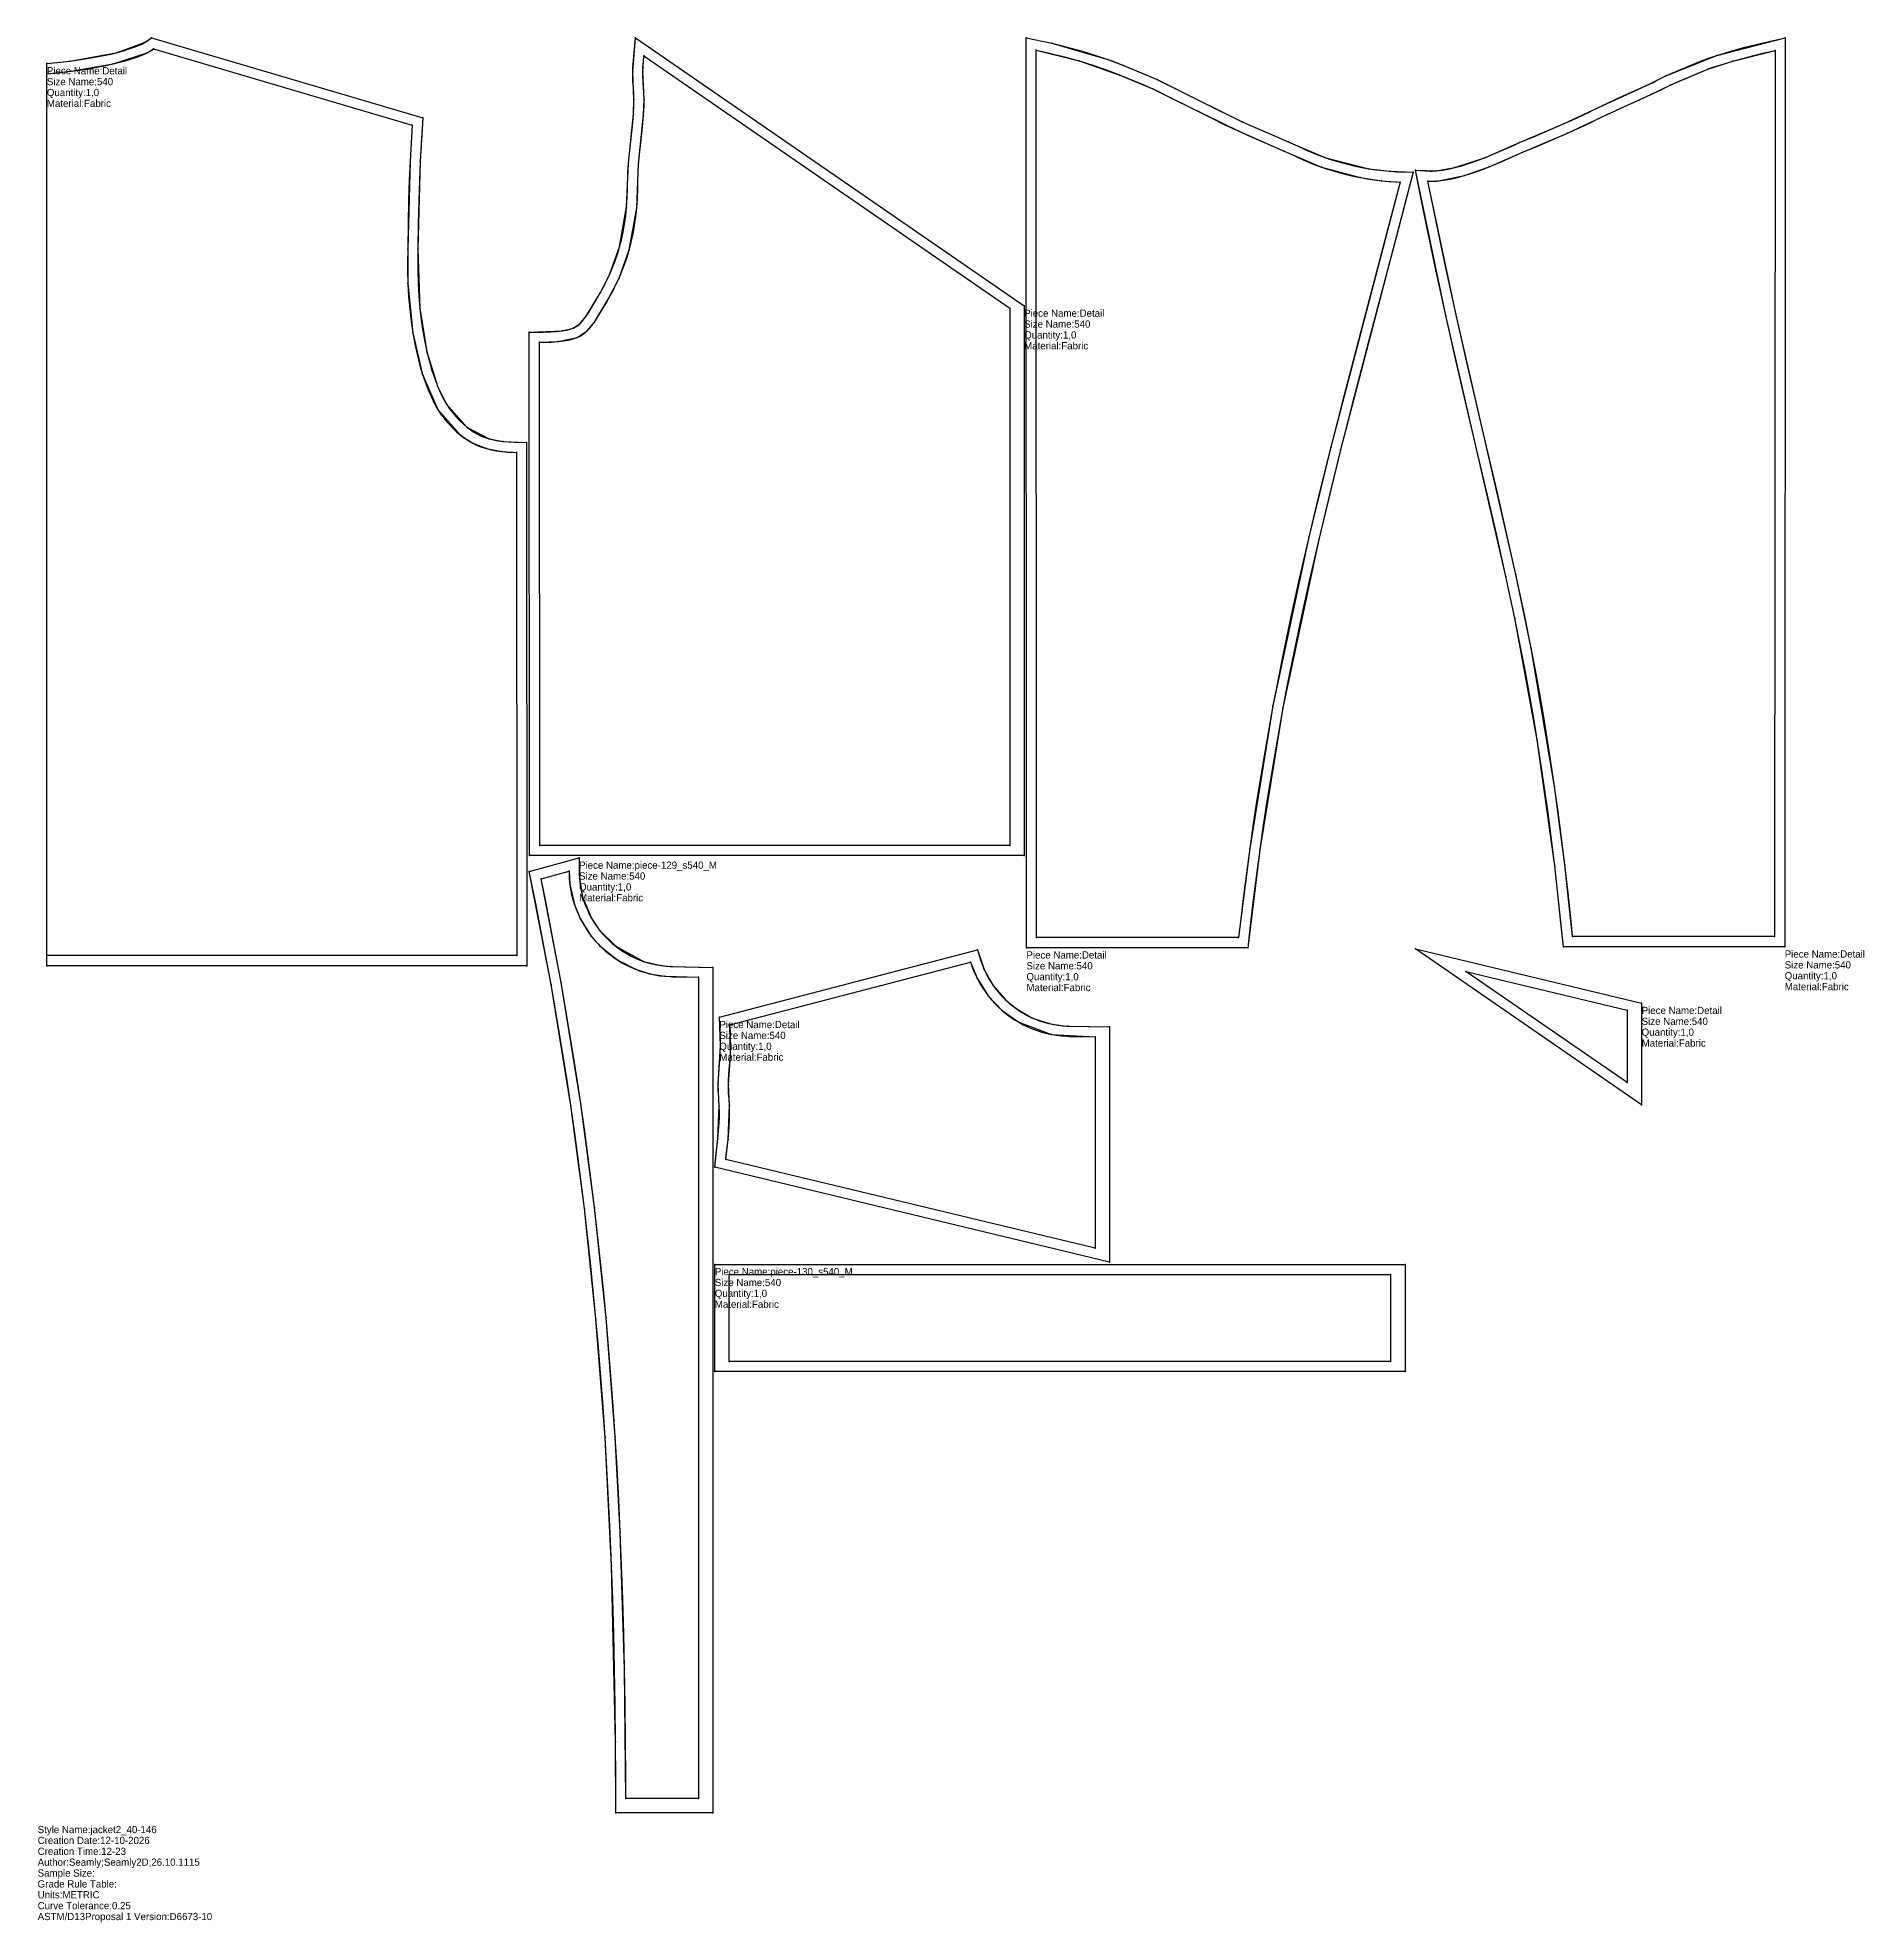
# Model space of a CAD drawing. Extents: x 0 to 1260, y -69 to 1231.
import ezdxf

# ---------------------------------------------------------------- set-up
doc = ezdxf.new("R2010")
doc.units = 0
for name, color, linetype in [('1', 7, 'CONTINUOUS'), ('14', 7, 'CONTINUOUS'), ('2', 7, 'CONTINUOUS'), ('3', 7, 'CONTINUOUS'), ('84', 7, 'CONTINUOUS'), ('87', 7, 'CONTINUOUS')]:
    doc.layers.add(name, color=color, linetype=linetype)

# ---------------------------------------------------------------- blocks, each defined once
blk = doc.blocks.new('piece-129_s540_M')
at = {"layer": '1'}
blk.add_lwpolyline([(373.58, 665.43), (373.83, 651.38), (376.04, 638.67), (382.18, 623.86), (387.55, 615.81), (398.86, 604.46), (418.07, 594.01), (430.28, 591.08), (436.61, 590.49), (465.9, 589.89), (465.9, 6.52), (398.91, 6.52), (398.73, 55.56), (395.97, 177.02), (391.51, 265.55), (385.23, 347.38), (377.3, 423.43), (367.88, 494.62), (354.26, 578.17), (339.2, 656.02)], close=True, dxfattribs=at)
at = {"layer": '14'}
blk.add_lwpolyline([(366.65, 656.28), (367.2, 647.29), (370.33, 633.39), (374.41, 623.55), (382.02, 611.51), (387.99, 604.77), (400.22, 594.92), (412.54, 588.59), (422.45, 585.45), (432.77, 583.74), (455.9, 583.09), (455.9, 16.52), (405.9, 16.52), (405.02, 105.83), (402.03, 200.14), (398.5, 265.99), (392.2, 348.01), (384.25, 424.25), (374.8, 495.63), (361.15, 579.41), (347.36, 650.99)], close=True, dxfattribs=at)
at = {"layer": '2'}
for p in [(373.58, 665.43), (339.2, 656.02), (347.36, 650.99), (366.65, 656.28), (465.9, 589.89), (455.9, 583.09), (405.9, 16.52), (455.9, 16.52), (398.91, 6.52), (465.9, 6.52)]:
    blk.add_point(p, dxfattribs=at)
at = {"layer": '3'}
for p in [(373.83, 651.38), (367.2, 647.29), (376.04, 638.67), (370.33, 633.39), (374.41, 623.55), (382.02, 611.51), (382.18, 623.86), (387.55, 615.81), (387.99, 604.77), (398.86, 604.46), (400.22, 594.92), (412.54, 588.59), (418.07, 594.01), (422.45, 585.45), (430.28, 591.08), (436.61, 590.49), (354.26, 578.17), (361.15, 579.41), (432.77, 583.74), (367.88, 494.62), (374.8, 495.63), (377.3, 423.43), (384.25, 424.25), (385.23, 347.38), (392.2, 348.01), (391.51, 265.55), (398.5, 265.99), (402.03, 200.14), (395.97, 177.02), (405.02, 105.83), (398.73, 55.56)]:
    blk.add_point(p, dxfattribs=at)
at = {"layer": '84'}
blk.add_lwpolyline([(373.58, 665.43), (373.66, 654.67), (373.83, 651.38), (374.15, 648.16), (374.63, 644.95), (375.26, 641.79), (376.04, 638.67), (376.98, 635.59), (378.06, 632.57), (379.29, 629.6), (380.66, 626.69), (382.18, 623.86), (383.83, 621.1), (385.62, 618.41), (387.55, 615.81), (389.6, 613.3), (391.81, 610.86), (392.94, 609.72), (394.05, 608.62), (396.42, 606.47), (398.86, 604.46), (401.39, 602.57), (404, 600.81), (406.68, 599.19), (409.43, 597.69), (412.26, 596.33), (415.13, 595.1), (418.07, 594.01), (421.06, 593.06), (424.09, 592.25), (427.16, 591.59), (430.28, 591.08), (433.42, 590.71), (436.61, 590.49), (438.21, 590.44), (465.9, 589.89), (465.9, 6.52), (398.91, 6.52), (398.88, 29.68), (398.73, 55.56), (398.44, 80.89), (398.02, 105.69), (397.47, 129.97), (396.78, 153.74), (395.97, 177.02), (395.04, 199.83), (393.98, 222.18), (392.8, 244.08), (391.51, 265.55), (390.11, 286.6), (388.59, 307.24), (386.96, 327.5), (385.23, 347.38), (383.4, 366.9), (381.46, 386.07), (379.43, 404.91), (377.3, 423.43), (375.08, 441.65), (372.76, 459.57), (370.36, 477.22), (367.88, 494.62), (365.31, 511.76), (362.66, 528.68), (359.93, 545.37), (357.13, 561.87), (354.26, 578.17), (349.83, 602.32), (343.68, 633.98), (339.2, 656.02)], close=True, dxfattribs=at)
at = {"layer": '87'}
blk.add_lwpolyline([(366.65, 656.28), (366.66, 654.47), (366.84, 650.86), (367.2, 647.29), (367.73, 643.75), (368.43, 640.25), (369.29, 636.8), (370.33, 633.39), (371.53, 630.05), (372.89, 626.76), (374.41, 623.55), (376.08, 620.41), (377.91, 617.35), (379.89, 614.38), (382.02, 611.51), (384.3, 608.73), (386.72, 606.06), (387.99, 604.77), (389.24, 603.53), (391.84, 601.17), (394.54, 598.95), (397.34, 596.86), (400.22, 594.92), (403.19, 593.11), (406.24, 591.46), (409.36, 589.95), (412.54, 588.59), (415.79, 587.39), (419.1, 586.34), (422.45, 585.45), (425.85, 584.71), (429.29, 584.14), (432.77, 583.74), (436.27, 583.5), (438.04, 583.45), (455.9, 583.09), (455.9, 16.52), (405.9, 16.52), (405.88, 29.71), (405.73, 55.62), (405.44, 80.99), (405.02, 105.83), (404.47, 130.15), (403.78, 153.96), (402.97, 177.29), (402.03, 200.14), (400.97, 222.53), (399.79, 244.48), (398.5, 265.99), (397.09, 287.09), (395.57, 307.78), (393.94, 328.08), (392.2, 348.01), (390.36, 367.57), (388.42, 386.79), (386.38, 405.68), (384.25, 424.25), (382.02, 442.52), (379.7, 460.49), (377.3, 478.19), (374.8, 495.63), (372.23, 512.82), (369.57, 529.78), (366.84, 546.52), (364.03, 563.06), (361.15, 579.41), (356.71, 603.62), (350.54, 635.35), (347.36, 650.99)], close=True, dxfattribs=at)
at = {"layer": '1'}
for s, p in [('Piece Name:piece-129_s540_M', (373.58, 657.93)), ('Size Name:540', (373.58, 650.43)), ('Quantity:1,0', (373.58, 642.93)), ('Material:Fabric', (373.58, 635.43))]:
    blk.add_text(s, height=5, dxfattribs=at).set_placement(p)
blk = doc.blocks.new('piece-130_s540_M')
at = {"layer": '1'}
blk.add_lwpolyline([(467.25, 384.97), (943.55, 384.97), (943.55, 310.97), (467.25, 310.97)], close=True, dxfattribs=at)
at = {"layer": '14'}
blk.add_lwpolyline([(477.25, 377.97), (933.55, 377.97), (933.55, 317.97), (477.25, 317.97)], close=True, dxfattribs=at)
at = {"layer": '2'}
for p in [(467.25, 384.97), (477.25, 377.97), (933.55, 377.97), (943.55, 384.97), (477.25, 317.97), (933.55, 317.97), (467.25, 310.97), (943.55, 310.97)]:
    blk.add_point(p, dxfattribs=at)
at = {"layer": '84'}
blk.add_lwpolyline([(467.25, 384.97), (943.55, 384.97), (943.55, 310.97), (467.25, 310.97)], close=True, dxfattribs=at)
at = {"layer": '87'}
blk.add_lwpolyline([(477.25, 377.97), (933.55, 377.97), (933.55, 317.97), (477.25, 317.97)], close=True, dxfattribs=at)
at = {"layer": '1'}
for s, p in [('Piece Name:piece-130_s540_M', (467.25, 377.47)), ('Size Name:540', (467.25, 369.97)), ('Quantity:1,0', (467.25, 362.47)), ('Material:Fabric', (467.25, 354.97))]:
    blk.add_text(s, height=5, dxfattribs=at).set_placement(p)
blk = doc.blocks.new('piece_Detail_s540_M')
at = {"layer": '1'}
blk.add_lwpolyline([(6.35, 1213.56), (22.08, 1215.13), (55.01, 1221.21), (74.27, 1228.32), (78.53, 1231.37), (265.82, 1176.11), (264.03, 1145.91), (262.34, 1085.59), (263.68, 1044.83), (268.63, 1014.56), (275.94, 990.94), (282.15, 978.39), (296.22, 962.56), (311.58, 954.59), (321.14, 952.79), (337.36, 952.07), (337.61, 591.01), (6.35, 591.01)], close=True, dxfattribs=at)
at = {"layer": '14'}
blk.add_lwpolyline([(6.35, 1206.53), (22.96, 1208.18), (52.05, 1213.28), (75.48, 1220.96), (79.84, 1223.68), (258.48, 1170.97), (257.03, 1146.25), (255.34, 1085.67), (255.49, 1061.81), (258.87, 1027.81), (265.39, 999.75), (276.19, 974.71), (291.82, 957.1), (300.32, 951.52), (309.68, 947.85), (320.37, 945.84), (330.37, 945.23), (330.61, 598.01), (6.35, 598.01)], close=True, dxfattribs=at)
at = {"layer": '2'}
for p in [(78.53, 1231.37), (79.84, 1223.68), (6.35, 1213.56), (6.35, 1206.53), (258.48, 1170.97), (265.82, 1176.11), (337.36, 952.07), (330.37, 945.23), (6.35, 598.01), (6.35, 591.01), (330.61, 598.01), (337.61, 591.01)]:
    blk.add_point(p, dxfattribs=at)
at = {"layer": '3'}
for p in [(74.27, 1228.32), (22.08, 1215.13), (52.05, 1213.28), (55.01, 1221.21), (75.48, 1220.96), (22.96, 1208.18), (257.03, 1146.25), (264.03, 1145.91), (255.34, 1085.67), (262.34, 1085.59), (255.49, 1061.81), (263.68, 1044.83), (258.87, 1027.81), (268.63, 1014.56), (265.39, 999.75), (275.94, 990.94), (282.15, 978.39), (276.19, 974.71), (296.22, 962.56), (291.82, 957.1), (300.32, 951.52), (311.58, 954.59), (321.14, 952.79), (309.68, 947.85), (320.37, 945.84)]:
    blk.add_point(p, dxfattribs=at)
at = {"layer": '84'}
blk.add_lwpolyline([(6.35, 1213.56), (11.18, 1213.94), (22.08, 1215.13), (32.87, 1216.67), (40.67, 1218.05), (45.67, 1219.04), (50.46, 1220.1), (55.01, 1221.21), (59.26, 1222.37), (63.16, 1223.57), (66.67, 1224.78), (69.73, 1226), (72.27, 1227.19), (74.27, 1228.32), (75, 1228.82), (78.53, 1231.37), (265.82, 1176.11), (264.71, 1158.43), (264.03, 1145.91), (263.44, 1132.83), (262.96, 1118.73), (262.59, 1103.14), (262.34, 1085.59), (262.27, 1075.85), (262.26, 1071.19), (262.48, 1062.08), (262.96, 1053.3), (263.68, 1044.83), (264.63, 1036.71), (265.78, 1028.94), (267.12, 1021.55), (268.63, 1014.56), (270.28, 1007.98), (272.07, 1001.84), (273.96, 996.15), (275.94, 990.94), (277.99, 986.22), (280.07, 982.03), (282.15, 978.39), (284.22, 975.28), (285.21, 974), (286.44, 972.47), (288.95, 969.56), (291.4, 966.95), (293.81, 964.62), (296.22, 962.56), (298.63, 960.73), (301.06, 959.14), (303.54, 957.74), (306.1, 956.52), (308.77, 955.48), (311.58, 954.59), (314.57, 953.85), (317.75, 953.25), (321.14, 952.79), (324.78, 952.47), (328.7, 952.28), (337.36, 952.07), (337.61, 591.01), (6.35, 591.01)], close=True, dxfattribs=at)
at = {"layer": '87'}
blk.add_lwpolyline([(6.35, 1206.53), (11.84, 1206.97), (22.96, 1208.18), (33.97, 1209.76), (41.96, 1211.16), (47.1, 1212.19), (52.05, 1213.28), (56.76, 1214.43), (61.2, 1215.65), (65.33, 1216.91), (69.11, 1218.22), (72.51, 1219.57), (75.48, 1220.96), (77.99, 1222.38), (79.03, 1223.1), (79.84, 1223.68), (258.48, 1170.97), (257.72, 1158.84), (257.03, 1146.25), (256.45, 1133.1), (255.97, 1118.93), (255.6, 1103.27), (255.34, 1085.67), (255.27, 1075.88), (255.26, 1071.11), (255.49, 1061.81), (255.98, 1052.81), (256.72, 1044.13), (257.69, 1035.79), (258.87, 1027.81), (260.25, 1020.19), (261.81, 1012.97), (263.52, 1006.15), (265.39, 999.75), (267.37, 993.8), (269.46, 988.3), (271.64, 983.27), (273.89, 978.74), (276.19, 974.71), (278.53, 971.2), (279.71, 969.67), (281.06, 967.99), (283.74, 964.87), (286.41, 962.02), (289.1, 959.44), (291.82, 957.1), (294.59, 955.01), (297.42, 953.15), (300.32, 951.52), (303.32, 950.09), (306.44, 948.88), (309.68, 947.85), (313.07, 947.01), (316.63, 946.34), (320.37, 945.84), (324.3, 945.48), (328.44, 945.28), (330.37, 945.23), (330.61, 598.01), (6.35, 598.01)], close=True, dxfattribs=at)
at = {"layer": '1'}
for s, p in [('Piece Name:Detail', (6.35, 1206.06)), ('Size Name:540', (6.35, 1198.56)), ('Quantity:1,0', (6.35, 1191.06)), ('Material:Fabric', (6.35, 1183.56))]:
    blk.add_text(s, height=5, dxfattribs=at).set_placement(p)
blk = doc.blocks.new('piece_Detail_s540-132_M')
at = {"layer": '1'}
blk.add_lwpolyline([(470.39, 555.46), (648.42, 601.93), (653.09, 588.47), (659.42, 577.28), (667.85, 567.48), (675.19, 561.44), (686.05, 555.19), (697.89, 551.12), (704.07, 549.94), (710.41, 549.35), (739.7, 548.76), (739.7, 386.48), (467.25, 451.97), (469.4, 471.71), (470.36, 494.22), (469.58, 509.27), (471.19, 535.68)], close=True, dxfattribs=at)
at = {"layer": '14'}
blk.add_lwpolyline([(477.72, 550.14), (643.75, 593.47), (648.21, 582.41), (655.82, 570.37), (665.64, 560.04), (676.99, 551.98), (699.65, 543.58), (729.7, 541.95), (729.7, 396.09), (474.85, 457.35), (476.37, 471.02), (477.36, 494.48), (476.58, 509.16), (478.03, 529.36)], close=True, dxfattribs=at)
at = {"layer": '2'}
for p in [(648.42, 601.93), (643.75, 593.47), (470.39, 555.46), (477.72, 550.14), (739.7, 548.76), (729.7, 541.95), (474.85, 457.35), (467.25, 451.97), (729.7, 396.09), (739.7, 386.48)]:
    blk.add_point(p, dxfattribs=at)
at = {"layer": '3'}
for p in [(653.09, 588.47), (648.21, 582.41), (659.42, 577.28), (655.82, 570.37), (665.64, 560.04), (667.85, 567.48), (675.19, 561.44), (676.99, 551.98), (686.05, 555.19), (697.89, 551.12), (704.07, 549.94), (710.41, 549.35), (471.19, 535.68), (699.65, 543.58), (478.03, 529.36), (469.58, 509.27), (476.58, 509.16), (470.36, 494.22), (477.36, 494.48), (469.4, 471.71), (476.37, 471.02)]:
    blk.add_point(p, dxfattribs=at)
at = {"layer": '84'}
blk.add_lwpolyline([(470.39, 555.46), (648.42, 601.93), (650.76, 594.49), (651.86, 591.43), (653.09, 588.47), (654.46, 585.56), (655.98, 582.72), (657.63, 579.96), (659.42, 577.28), (661.34, 574.67), (663.4, 572.17), (665.61, 569.73), (666.73, 568.58), (667.85, 567.48), (670.22, 565.33), (672.66, 563.32), (675.19, 561.44), (677.8, 559.68), (680.48, 558.05), (683.23, 556.55), (686.05, 555.19), (688.93, 553.96), (691.87, 552.87), (694.86, 551.93), (697.89, 551.12), (700.96, 550.46), (704.07, 549.94), (707.22, 549.57), (710.41, 549.35), (712, 549.31), (739.7, 548.76), (739.7, 386.48), (467.25, 451.97), (468, 459.23), (469.4, 471.71), (470.11, 479.88), (470.39, 486.01), (470.44, 490.09), (470.36, 494.22), (470.12, 498.42), (469.93, 500.57), (469.77, 502.43), (469.59, 505.94), (469.58, 509.27), (469.69, 512.47), (470.28, 519.78), (471.04, 529.72), (471.19, 535.68), (471.16, 540.22), (470.98, 545.36)], close=True, dxfattribs=at)
at = {"layer": '87'}
blk.add_lwpolyline([(477.72, 550.14), (643.75, 593.47), (644.13, 592.26), (645.33, 588.91), (646.69, 585.63), (648.21, 582.41), (649.88, 579.28), (651.71, 576.22), (653.69, 573.25), (655.82, 570.37), (658.1, 567.59), (660.52, 564.92), (661.78, 563.63), (663.04, 562.4), (665.64, 560.04), (668.34, 557.81), (671.14, 555.73), (674.02, 553.78), (676.99, 551.98), (680.04, 550.32), (683.16, 548.81), (686.34, 547.46), (689.59, 546.25), (692.9, 545.2), (696.25, 544.31), (699.65, 543.58), (703.09, 543.01), (706.57, 542.6), (710.07, 542.36), (711.83, 542.31), (729.7, 541.95), (729.7, 396.09), (474.85, 457.35), (474.96, 458.48), (476.37, 471.02), (477.09, 479.41), (477.39, 485.8), (477.44, 490.11), (477.36, 494.48), (477.11, 498.93), (476.9, 501.18), (476.75, 502.91), (476.59, 506.13), (476.58, 509.16), (476.68, 512.07), (477.25, 519.23), (478.03, 529.36), (478.19, 535.61), (478.16, 540.36), (477.98, 545.69)], close=True, dxfattribs=at)
at = {"layer": '1'}
for s, p in [('Piece Name:Detail', (470.39, 547.96)), ('Size Name:540', (470.39, 540.46)), ('Quantity:1,0', (470.39, 532.96)), ('Material:Fabric', (470.39, 525.46))]:
    blk.add_text(s, height=5, dxfattribs=at).set_placement(p)
blk = doc.blocks.new('piece_Detail_s540-133_M')
at = {"layer": '1'}
blk.add_lwpolyline([(1106.8, 565.18), (1106.8, 494.99), (950.65, 602.72)], close=True, dxfattribs=at)
at = {"layer": '14'}
blk.add_lwpolyline([(1096.8, 560.39), (1096.8, 510.39), (985.58, 587.12)], close=True, dxfattribs=at)
at = {"layer": '2'}
for p in [(950.65, 602.72), (985.58, 587.12), (1096.8, 560.39), (1106.8, 565.18), (1096.8, 510.39), (1106.8, 494.99)]:
    blk.add_point(p, dxfattribs=at)
at = {"layer": '84'}
blk.add_lwpolyline([(1106.8, 565.18), (1106.8, 494.99), (950.65, 602.72)], close=True, dxfattribs=at)
at = {"layer": '87'}
blk.add_lwpolyline([(1096.8, 560.39), (1096.8, 510.39), (985.58, 587.12)], close=True, dxfattribs=at)
at = {"layer": '1'}
for s, p in [('Piece Name:Detail', (1106.8, 557.68)), ('Size Name:540', (1106.8, 550.18)), ('Quantity:1,0', (1106.8, 542.68)), ('Material:Fabric', (1106.8, 535.18))]:
    blk.add_text(s, height=5, dxfattribs=at).set_placement(p)
blk = doc.blocks.new('piece_Detail_s540-134_M')
at = {"layer": '1'}
blk.add_lwpolyline([(680.7, 1046.3), (680.7, 666.99), (339.45, 666.99), (339.2, 1028.21), (361.87, 1029.04), (369.51, 1030.98), (374.14, 1033.97), (378.42, 1039.14), (388.3, 1055.52), (394.75, 1068.36), (401.48, 1086.95), (406.38, 1114.57), (407.71, 1144.87), (411.11, 1178.49), (411.45, 1188.7), (410.59, 1207.88), (412.46, 1231.37)], close=True, dxfattribs=at)
at = {"layer": '14'}
blk.add_lwpolyline([(670.71, 1044.7), (670.71, 673.99), (346.45, 673.99), (346.2, 1021.21), (358.88, 1021.65), (372.26, 1024.54), (378.88, 1028.8), (384.19, 1035.17), (394.42, 1052.12), (401.14, 1065.51), (408.22, 1085.06), (413.36, 1113.96), (414.69, 1144.3), (418.1, 1178.03), (418.45, 1188.72), (417.59, 1207.77), (418.35, 1218.8)], close=True, dxfattribs=at)
at = {"layer": '2'}
for p in [(412.46, 1231.37), (418.35, 1218.8), (670.71, 1044.7), (680.7, 1046.3), (339.2, 1028.21), (346.2, 1021.21), (339.45, 666.99), (346.45, 673.99), (670.71, 673.99), (680.7, 666.99)]:
    blk.add_point(p, dxfattribs=at)
at = {"layer": '3'}
for p in [(410.59, 1207.88), (417.59, 1207.77), (411.45, 1188.7), (418.45, 1188.72), (411.11, 1178.49), (418.1, 1178.03), (407.71, 1144.87), (414.69, 1144.3), (406.38, 1114.57), (413.36, 1113.96), (401.48, 1086.95), (408.22, 1085.06), (394.75, 1068.36), (388.3, 1055.52), (401.14, 1065.51), (394.42, 1052.12), (361.87, 1029.04), (369.51, 1030.98), (374.14, 1033.97), (378.42, 1039.14), (378.88, 1028.8), (384.19, 1035.17), (358.88, 1021.65), (372.26, 1024.54)]:
    blk.add_point(p, dxfattribs=at)
at = {"layer": '84'}
blk.add_lwpolyline([(680.7, 1046.3), (680.7, 666.99), (339.45, 666.99), (339.2, 1028.21), (346.43, 1028.21), (349.15, 1028.22), (354.04, 1028.36), (358.26, 1028.63), (361.87, 1029.04), (364.91, 1029.57), (367.43, 1030.23), (369.51, 1030.98), (371.24, 1031.84), (372.75, 1032.81), (374.14, 1033.97), (375.52, 1035.36), (376.93, 1037.08), (378.42, 1039.14), (380, 1041.56), (382.65, 1045.88), (384.66, 1049.24), (385.9, 1051.33), (388.3, 1055.52), (390.57, 1059.74), (392.72, 1064.01), (394.75, 1068.36), (396.64, 1072.8), (398.39, 1077.37), (400.01, 1082.07), (401.48, 1086.95), (402.79, 1092), (403.94, 1097.27), (404.93, 1102.78), (405.75, 1108.54), (406.38, 1114.57), (406.82, 1120.9), (407.07, 1127.57), (407.11, 1131.05), (407.13, 1133.41), (407.29, 1138.06), (407.71, 1144.87), (409.01, 1157.83), (410.41, 1170.32), (411.11, 1178.49), (411.4, 1184.62), (411.45, 1188.7), (411.37, 1192.83), (411.13, 1197.03), (410.94, 1199.18), (410.77, 1201.04), (410.6, 1204.56), (410.59, 1207.88), (410.7, 1211.08), (411.28, 1218.44), (412.46, 1231.37)], close=True, dxfattribs=at)
at = {"layer": '87'}
blk.add_lwpolyline([(670.71, 1044.7), (670.71, 673.99), (346.45, 673.99), (346.2, 1021.21), (346.45, 1021.21), (349.26, 1021.22), (354.35, 1021.36), (358.88, 1021.65), (362.87, 1022.1), (366.4, 1022.73), (369.51, 1023.54), (372.26, 1024.54), (374.71, 1025.74), (376.89, 1027.16), (378.88, 1028.8), (380.72, 1030.68), (382.47, 1032.8), (384.19, 1035.17), (385.91, 1037.81), (388.64, 1042.25), (390.67, 1045.65), (391.95, 1047.8), (394.42, 1052.12), (396.78, 1056.5), (399.02, 1060.96), (401.14, 1065.51), (403.13, 1070.17), (404.97, 1074.98), (406.67, 1079.93), (408.22, 1085.06), (409.6, 1090.37), (410.81, 1095.91), (411.85, 1101.67), (412.7, 1107.68), (413.36, 1113.96), (413.82, 1120.53), (414.07, 1127.41), (414.1, 1130.98), (414.13, 1133.25), (414.28, 1137.72), (414.69, 1144.3), (415.97, 1157.09), (417.37, 1169.63), (418.1, 1178.03), (418.39, 1184.41), (418.45, 1188.72), (418.36, 1193.09), (418.11, 1197.54), (417.91, 1199.79), (417.76, 1201.52), (417.6, 1204.74), (417.59, 1207.77), (417.69, 1210.68), (418.26, 1217.85), (418.35, 1218.8)], close=True, dxfattribs=at)
at = {"layer": '1'}
for s, p in [('Piece Name:Detail', (680.7, 1038.8)), ('Size Name:540', (680.7, 1031.3)), ('Quantity:1,0', (680.7, 1023.8)), ('Material:Fabric', (680.7, 1016.3))]:
    blk.add_text(s, height=5, dxfattribs=at).set_placement(p)
blk = doc.blocks.new('piece_Detail_s540-135_M')
at = {"layer": '1'}
blk.add_lwpolyline([(682.29, 603.49), (682.1, 1231.37), (699.85, 1227.48), (738.44, 1216.36), (749.31, 1212.11), (772.38, 1202.42), (784.96, 1196.21), (831.25, 1173.42), (862.89, 1159.58), (888.24, 1148.69), (918.5, 1140.97), (932.99, 1139.18), (949.17, 1138.47), (899.09, 947.08), (883.96, 885.22), (859.29, 769.07), (843.3, 671.03), (834.95, 603.49)], close=True, dxfattribs=at)
at = {"layer": '14'}
blk.add_lwpolyline([(689.29, 610.48), (689.1, 1222.67), (718.7, 1215.3), (746.69, 1205.62), (769.47, 1196.06), (781.85, 1189.94), (828.34, 1167.05), (860.05, 1153.18), (885.92, 1142.08), (912.48, 1134.94), (927.34, 1132.68), (940.18, 1131.79), (892.3, 948.79), (877.15, 886.82), (852.41, 770.36), (836.37, 671.99), (828.69, 610.48)], close=True, dxfattribs=at)
at = {"layer": '2'}
for p in [(682.1, 1231.37), (689.1, 1222.67), (940.18, 1131.79), (949.17, 1138.47), (682.29, 603.49), (689.29, 610.48), (828.69, 610.48), (834.95, 603.49)]:
    blk.add_point(p, dxfattribs=at)
at = {"layer": '3'}
for p in [(699.85, 1227.48), (718.7, 1215.3), (738.44, 1216.36), (749.31, 1212.11), (746.69, 1205.62), (772.38, 1202.42), (769.47, 1196.06), (781.85, 1189.94), (784.96, 1196.21), (831.25, 1173.42), (828.34, 1167.05), (862.89, 1159.58), (860.05, 1153.18), (888.24, 1148.69), (885.92, 1142.08), (912.48, 1134.94), (918.5, 1140.97), (927.34, 1132.68), (932.99, 1139.18), (892.3, 948.79), (899.09, 947.08), (877.15, 886.82), (883.96, 885.22), (852.41, 770.36), (859.29, 769.07), (836.37, 671.99), (843.3, 671.03)]:
    blk.add_point(p, dxfattribs=at)
at = {"layer": '84'}
blk.add_lwpolyline([(682.29, 603.49), (682.1, 1231.37), (699.85, 1227.48), (710.35, 1224.86), (720.65, 1222.03), (730.2, 1219.13), (738.44, 1216.36), (741.83, 1215.07), (749.31, 1212.11), (763.85, 1206.14), (772.38, 1202.42), (775.48, 1200.93), (784.96, 1196.21), (801.47, 1188.06), (807.93, 1184.76), (812.86, 1182.22), (822.3, 1177.6), (831.25, 1173.42), (839.76, 1169.61), (851.83, 1164.38), (862.89, 1159.58), (869.85, 1156.43), (873.16, 1154.86), (876.09, 1153.48), (882.72, 1150.71), (888.24, 1148.69), (892.12, 1147.39), (896.18, 1146.13), (900.39, 1144.93), (904.75, 1143.8), (909.22, 1142.76), (913.81, 1141.81), (918.5, 1140.97), (923.26, 1140.24), (928.1, 1139.64), (932.99, 1139.18), (937.93, 1138.87), (949.17, 1138.47), (937.58, 1094.35), (919.73, 1026.84), (907.13, 978.56), (899.09, 947.08), (891.37, 916.02), (883.96, 885.22), (876.9, 854.5), (871.83, 831.41), (868.56, 815.96), (865.38, 800.43), (862.29, 784.81), (859.29, 769.07), (856.38, 753.2), (853.57, 737.17), (850.86, 720.96), (848.24, 704.54), (845.72, 687.91), (843.3, 671.03), (840.99, 653.88), (838.77, 636.45), (836.66, 618.71), (834.95, 603.49)], close=True, dxfattribs=at)
at = {"layer": '87'}
blk.add_lwpolyline([(689.29, 610.48), (689.1, 1222.67), (698.26, 1220.67), (708.57, 1218.09), (718.7, 1215.3), (728.07, 1212.46), (736.08, 1209.76), (739.3, 1208.54), (746.69, 1205.62), (761.12, 1199.69), (769.47, 1196.06), (772.4, 1194.64), (781.85, 1189.94), (798.33, 1181.81), (804.74, 1178.54), (809.72, 1175.97), (819.28, 1171.28), (828.34, 1167.05), (836.94, 1163.21), (849.04, 1157.96), (860.05, 1153.18), (866.91, 1150.08), (870.17, 1148.53), (873.25, 1147.08), (880.17, 1144.19), (885.92, 1142.08), (889.97, 1140.73), (894.18, 1139.42), (898.56, 1138.18), (903.07, 1137.01), (907.72, 1135.93), (912.48, 1134.94), (917.35, 1134.06), (922.31, 1133.31), (927.34, 1132.68), (932.44, 1132.2), (937.59, 1131.88), (940.18, 1131.79), (930.81, 1096.14), (912.96, 1028.62), (900.36, 980.31), (892.3, 948.79), (884.57, 917.69), (877.15, 886.82), (870.06, 856.03), (864.99, 832.88), (861.71, 817.39), (858.52, 801.81), (855.42, 786.15), (852.41, 770.36), (849.49, 754.44), (846.67, 738.35), (843.95, 722.08), (841.32, 705.62), (838.8, 688.93), (836.37, 671.99), (834.05, 654.79), (831.82, 637.31), (829.71, 619.52), (828.69, 610.48)], close=True, dxfattribs=at)
at = {"layer": '1'}
for s, p in [('Piece Name:Detail', (682.29, 595.99)), ('Size Name:540', (682.29, 588.49)), ('Quantity:1,0', (682.29, 580.99)), ('Material:Fabric', (682.29, 573.49))]:
    blk.add_text(s, height=5, dxfattribs=at).set_placement(p)
blk = doc.blocks.new('piece_Detail_s540-136_M')
at = {"layer": '1'}
blk.add_lwpolyline([(1205.51, 604.13), (1052.77, 604.13), (1046.85, 659.89), (1034.73, 746.98), (1019.28, 830.73), (1013.15, 859.51), (971.64, 1039.58), (950.65, 1140.03), (965.01, 1139.44), (977.92, 1141.75), (999.06, 1148.81), (1022.52, 1158.94), (1052.84, 1171.82), (1079.9, 1184.65), (1110.25, 1198.44), (1123.52, 1204.94), (1158.59, 1219.19), (1205.83, 1231.37)], close=True, dxfattribs=at)
at = {"layer": '14'}
blk.add_lwpolyline([(1198.51, 611.13), (1059.11, 611.13), (1053.8, 660.71), (1046.74, 714.76), (1030.56, 810.04), (1019.99, 861), (978.47, 1041.1), (959.29, 1132.43), (965.54, 1132.45), (984.6, 1136.34), (1001.63, 1142.3), (1025.28, 1152.51), (1055.66, 1165.41), (1082.89, 1178.32), (1113.21, 1192.1), (1126.48, 1198.59), (1145.35, 1206.63), (1152.45, 1209.63), (1169.66, 1215.19), (1198.83, 1222.57)], close=True, dxfattribs=at)
at = {"layer": '2'}
for p in [(1198.83, 1222.57), (1205.83, 1231.37), (1022.52, 1158.94), (1025.28, 1152.51), (950.65, 1140.03), (959.29, 1132.43), (1052.77, 604.13), (1059.11, 611.13), (1198.51, 611.13), (1205.51, 604.13)]:
    blk.add_point(p, dxfattribs=at)
at = {"layer": '3'}
for p in [(1152.45, 1209.63), (1158.59, 1219.19), (1169.66, 1215.19), (1110.25, 1198.44), (1123.52, 1204.94), (1126.48, 1198.59), (1145.35, 1206.63), (1079.9, 1184.65), (1113.21, 1192.1), (1052.84, 1171.82), (1082.89, 1178.32), (1055.66, 1165.41), (999.06, 1148.81), (965.01, 1139.44), (965.54, 1132.45), (977.92, 1141.75), (984.6, 1136.34), (1001.63, 1142.3), (978.47, 1041.1), (971.64, 1039.58), (1013.15, 859.51), (1019.99, 861), (1019.28, 830.73), (1030.56, 810.04), (1034.73, 746.98), (1046.74, 714.76), (1046.85, 659.89), (1053.8, 660.71)]:
    blk.add_point(p, dxfattribs=at)
at = {"layer": '84'}
blk.add_lwpolyline([(1205.51, 604.13), (1052.77, 604.13), (1051.13, 620.73), (1049.03, 640.67), (1046.85, 659.89), (1044.58, 678.45), (1042.23, 696.39), (1039.81, 713.76), (1037.31, 730.61), (1034.73, 746.98), (1032.08, 762.93), (1029.35, 778.5), (1026.55, 793.74), (1023.69, 808.7), (1019.28, 830.73), (1013.15, 859.51), (1006.77, 888.02), (1000.16, 916.62), (989.86, 960.42), (979.05, 1006.81), (971.64, 1039.58), (964.06, 1074.32), (958.28, 1101.98), (954.38, 1121.18), (950.65, 1140.03), (960.58, 1139.36), (962.26, 1139.33), (965.01, 1139.44), (969.04, 1139.9), (973.37, 1140.68), (977.92, 1141.75), (982.61, 1143.05), (987.36, 1144.55), (992.09, 1146.19), (999.06, 1148.81), (1007.64, 1152.36), (1018.33, 1157.09), (1022.52, 1158.94), (1033.3, 1163.45), (1052.84, 1171.82), (1061.91, 1175.91), (1067.24, 1178.44), (1069.56, 1179.6), (1073, 1181.32), (1079.9, 1184.65), (1090, 1189.32), (1102.38, 1194.86), (1110.25, 1198.44), (1114.66, 1200.55), (1116.54, 1201.5), (1118.85, 1202.69), (1123.52, 1204.94), (1130.38, 1208.01), (1142.65, 1213.09), (1148.59, 1215.59), (1149.84, 1216.13), (1152.96, 1217.31), (1158.59, 1219.19), (1167.74, 1221.92), (1178.03, 1224.73), (1188.69, 1227.41), (1205.83, 1231.37)], close=True, dxfattribs=at)
at = {"layer": '87'}
blk.add_lwpolyline([(1198.51, 611.13), (1059.11, 611.13), (1058.1, 621.44), (1055.99, 641.43), (1053.8, 660.71), (1051.53, 679.33), (1049.17, 697.33), (1046.74, 714.76), (1044.23, 731.67), (1041.64, 748.1), (1038.98, 764.11), (1036.24, 779.74), (1033.43, 795.03), (1030.56, 810.04), (1026.13, 832.14), (1019.99, 861), (1013.6, 889.57), (1006.98, 918.21), (996.67, 962.02), (985.88, 1008.37), (978.47, 1041.1), (970.91, 1075.78), (965.14, 1103.39), (961.25, 1122.56), (959.29, 1132.43), (960.28, 1132.37), (962.33, 1132.33), (965.54, 1132.45), (970.07, 1132.97), (974.79, 1133.82), (979.66, 1134.96), (984.6, 1136.34), (989.56, 1137.9), (994.47, 1139.61), (1001.63, 1142.3), (1010.39, 1145.92), (1021.15, 1150.69), (1025.28, 1152.51), (1036.03, 1157), (1055.66, 1165.41), (1064.85, 1169.55), (1070.3, 1172.14), (1072.7, 1173.34), (1076.09, 1175.04), (1082.89, 1178.32), (1092.9, 1182.95), (1105.26, 1188.48), (1113.21, 1192.1), (1117.76, 1194.27), (1119.72, 1195.27), (1121.97, 1196.42), (1126.48, 1198.59), (1133.15, 1201.59), (1145.35, 1206.63), (1151.33, 1209.15), (1152.45, 1209.63), (1155.31, 1210.71), (1160.7, 1212.52), (1169.66, 1215.19), (1179.81, 1217.96), (1190.33, 1220.61), (1198.83, 1222.57)], close=True, dxfattribs=at)
at = {"layer": '1'}
for s, p in [('Piece Name:Detail', (1205.51, 596.63)), ('Size Name:540', (1205.51, 589.13)), ('Quantity:1,0', (1205.51, 581.63)), ('Material:Fabric', (1205.51, 574.13))]:
    blk.add_text(s, height=5, dxfattribs=at).set_placement(p)

msp = doc.modelspace()

# ---------------------------------------------------------------- block references
at = {"layer": '1'}
for name in ['piece_Detail_s540_M', 'piece_Detail_s540-134_M', 'piece_Detail_s540-135_M', 'piece_Detail_s540-136_M', 'piece-129_s540_M', 'piece_Detail_s540-132_M', 'piece_Detail_s540-133_M', 'piece-130_s540_M']:
    msp.add_blockref(name, (0, 0), dxfattribs=at)

# ---------------------------------------------------------------- texts
for s, p in [('Style Name:jacket2_40-146', (0, -7.5)), ('Creation Date:12-10-2026', (0, -15)), ('Author:Seamly;Seamly2D;26.10.1115', (0, -30)), ('Creation Time:12-23', (0, -22.5)), ('Sample Size:', (0, -37.5)), ('Grade Rule Table:', (0, -45)), ('Units:METRIC', (0, -52.5)), ('ASTM/D13Proposal 1 Version:D6673-10', (0, -67.5)), ('Curve Tolerance:0.25', (0, -60))]:
    msp.add_text(s, height=5, dxfattribs=at).set_placement(p)

doc.saveas('drawing.dxf')
